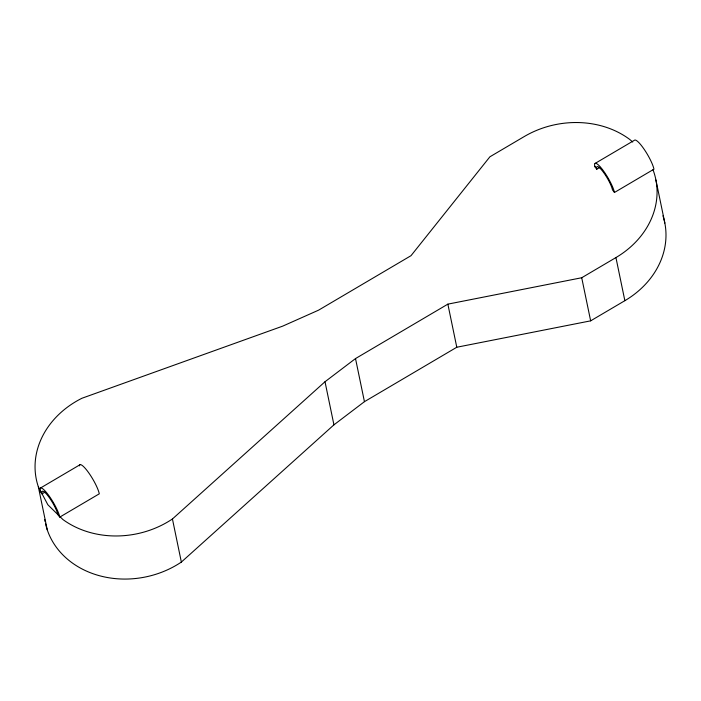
<?xml version="1.0" encoding="UTF-8"?>
<svg xmlns="http://www.w3.org/2000/svg" width="701" height="701" viewBox="0 0 701 701"><rect width="100%" height="100%" fill="white"/><g stroke="black" fill="none" stroke-linecap="round" stroke-linejoin="round"><path stroke-width="1.05" d="M79.423 465.867A18.725 3.768 59.5 0 1 88.72 472.807A18.725 3.768 59.5 0 1 99.297 493.811L59.795 517.093L57.824 514.508A14.984 3.014 59.5 0 0 48.325 496.29A14.984 3.014 59.5 0 0 42.086 493.846L40.115 491.261L40.57 490.989L47.843 504.738L62.871 519.502A87.31 73.631 -11.7 0 0 172.437 518.977L325.01 381.738L355.512 358.57L447.86 304.138L581.716 277.745L615.934 257.574A87.774 74.026 -11.7 0 0 653.341 170.658L652.946 169.782M45.539 523.752A87.31 73.631 -11.7 0 0 181.357 562.079L333.939 424.841L364.441 401.673L456.789 347.24L590.645 320.848L624.863 300.685A87.774 74.026 -11.7 0 0 662.962 215.803M40.413 488.062L79.914 464.781M595.079 163.438L634.589 140.156A18.725 3.768 59.5 0 1 644.701 150.093A18.725 3.768 59.5 0 1 653.963 169.178L614.462 192.468L612.49 189.883A14.984 3.014 59.5 0 0 602.991 171.666A14.984 3.014 59.5 0 0 596.753 169.221L594.781 166.636L595.245 166.365M42.086 493.846L44.908 492.181M596.753 169.221L599.995 167.302M632.723 142.014L629.603 139.341A87.388 73.71 -11.7 0 0 524.225 136.564L489.903 156.796L411.014 255.681L318.622 310.14L282.669 326.149L81.956 398.247A87.31 73.631 -11.7 0 0 38.336 486.766L47.265 529.868M38.336 486.766L40.123 490.148M655.917 179.991L664.846 223.093M615.934 257.574L624.863 300.685M581.716 277.745L590.645 320.848M447.86 304.138L456.789 347.24M355.512 358.57L364.441 401.673M325.01 381.738L333.939 424.841M172.437 518.977L181.357 562.079M45.101 521.667A87.31 73.631 -11.7 0 1 44.733 519.564M594.781 166.636A18.725 3.768 59.5 0 1 602.58 169.695A18.725 3.768 59.5 0 1 614.462 192.468M40.115 491.261A18.725 3.768 59.5 0 1 47.913 494.328A18.725 3.768 59.5 0 1 59.795 517.093"/></g></svg>
